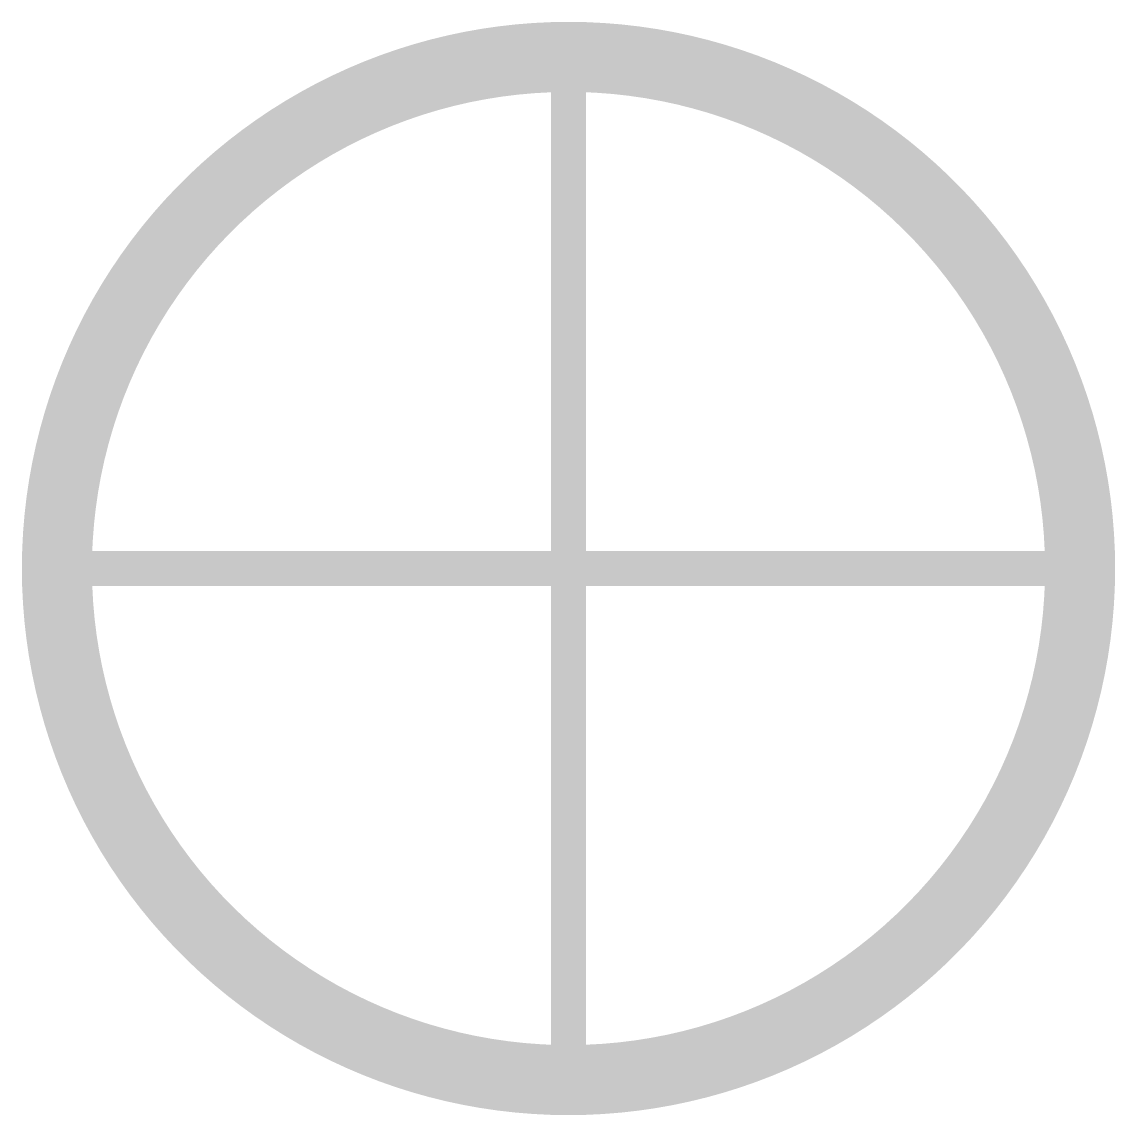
# Model space of a CAD drawing. Extents: x 295 to 953, y 10 to 290.
# Drawn here: x 514.339 to 518.301, y 113.513 to 117.476 of the extents above; entities that cross this region are included whole.
import ezdxf

# ---------------------------------------------------------------- set-up
doc = ezdxf.new("R2010")
doc.units = 0
doc.header["$LTSCALE"] = 5
doc.header["$MEASUREMENT"] = 0
doc.layers.get('0').update_dxf_attribs({"linetype": 'CONTINUOUS', "lineweight": 25})

msp = doc.modelspace()

# ---------------------------------------------------------------- linework, layer by layer
at = {"color": 7}
for points in [[(515.9449, 117.4398), (516.0019, 117.4499), (516.6952, 117.4398), (516.6392, 117.4499)], [(516.0019, 117.4499), (516.0074, 117.4508), (516.6392, 117.4499), (516.6326, 117.4508)], [(516.0074, 117.4508), (516.0648, 117.4591), (516.6326, 117.4508), (516.5764, 117.4591)], [(516.0648, 117.4591), (516.0702, 117.4598), (516.5764, 117.4591), (516.5696, 117.4598)], [(516.0702, 117.4598), (516.128, 117.4663), (516.5696, 117.4598), (516.5134, 117.4663)], [(516.128, 117.4663), (516.1332, 117.4669), (516.5134, 117.4663), (516.5063, 117.4669)], [(516.1332, 117.4669), (516.1916, 117.4714), (516.5063, 117.4669), (516.4501, 117.4714)], [(516.1916, 117.4714), (516.1965, 117.4718), (516.4501, 117.4714), (516.4423, 117.4718)], [(516.1965, 117.4718), (516.2557, 117.4746), (516.4423, 117.4718), (516.3868, 117.4746)], [(516.2557, 117.4746), (516.2599, 117.4748), (516.3868, 117.4746), (516.3757, 117.4748)], [(516.2599, 117.4748), (516.3233, 117.4757), (516.3757, 117.4748), (516.3233, 117.4757)], [(515.76, 117.3948), (515.8156, 117.4103), (516.8803, 117.3948), (516.8253, 117.4103)], [(515.8156, 117.4103), (515.8212, 117.4118), (516.8253, 117.4103), (516.8191, 117.4118)], [(515.8212, 117.4118), (515.8773, 117.4254), (516.8191, 117.4118), (516.7637, 117.4254)], [(515.8773, 117.4254), (515.8828, 117.4268), (516.7637, 117.4254), (516.7574, 117.4268)], [(515.8828, 117.4268), (515.9394, 117.4387), (516.7574, 117.4268), (516.7016, 117.4387)], [(515.9394, 117.4387), (515.9449, 117.4398), (516.7016, 117.4387), (516.6952, 117.4398)], [(515.6395, 117.3551), (515.694, 117.374), (517.0008, 117.3551), (516.9469, 117.374)], [(515.694, 117.374), (515.6995, 117.3759), (516.9469, 117.374), (516.9408, 117.3759)], [(515.6995, 117.3759), (515.7545, 117.3931), (516.9408, 117.3759), (516.8864, 117.3931)], [(515.7545, 117.3931), (515.76, 117.3948), (516.8864, 117.3931), (516.8803, 117.3948)], [(515.5218, 117.3077), (515.5749, 117.3301), (517.1185, 117.3077), (517.0659, 117.3301)], [(515.5749, 117.3301), (515.5803, 117.3323), (517.0659, 117.3301), (517.06, 117.3323)], [(515.5803, 117.3323), (515.6341, 117.353), (517.06, 117.3323), (517.0067, 117.353)], [(515.6341, 117.353), (515.6395, 117.3551), (517.0067, 117.353), (517.0008, 117.3551)], [(515.4642, 117.2812), (515.5165, 117.3052), (517.1762, 117.2812), (517.1243, 117.3052)], [(515.5165, 117.3052), (515.5218, 117.3077), (517.1243, 117.3052), (517.1185, 117.3077)], [(515.3516, 117.2227), (515.4022, 117.2501), (517.2888, 117.2227), (517.2385, 117.2501)], [(515.4022, 117.2501), (515.4074, 117.2529), (517.2385, 117.2501), (517.233, 117.2529)], [(515.4074, 117.2529), (515.4589, 117.2786), (517.233, 117.2529), (517.1818, 117.2786)], [(515.4589, 117.2786), (515.4642, 117.2812), (517.1818, 117.2786), (517.1762, 117.2812)], [(515.3209, 117.2049), (515.3334, 117.2121), (516.0798, 117.2049), (516.1386, 117.2121)], [(515.3334, 117.2121), (515.3423, 117.2173), (516.1386, 117.2121), (516.1976, 117.2173)], [(515.3423, 117.2173), (515.3478, 117.2205), (516.1976, 117.2173), (516.2568, 117.2205)], [(515.3478, 117.2205), (515.3516, 117.2227), (517.2929, 117.2205), (517.2888, 117.2227)], [(516.2568, 115.558), (516.2568, 117.2205), (516.3838, 115.558), (516.3838, 117.2205)], [(516.3999, 117.2198), (516.3838, 117.2205), (517.2943, 117.2198), (517.2929, 117.2205)], [(516.4223, 117.2187), (516.3999, 117.2198), (517.2961, 117.2187), (517.2943, 117.2198)], [(516.4814, 117.2142), (516.4223, 117.2187), (517.3038, 117.2142), (517.2961, 117.2187)], [(516.5403, 117.2076), (516.4814, 117.2142), (517.315, 117.2076), (517.3038, 117.2142)], [(515.2429, 117.1572), (515.2653, 117.1711), (515.8529, 117.1572), (515.9054, 117.1711)], [(515.2653, 117.1711), (515.2864, 117.1844), (515.9054, 117.1711), (515.9632, 117.1844)], [(515.2864, 117.1844), (515.2967, 117.1908), (515.9632, 117.1844), (515.9964, 117.1908)], [(515.2967, 117.1908), (515.305, 117.1956), (515.9964, 117.1908), (516.0213, 117.1956)], [(515.305, 117.1956), (515.3209, 117.2049), (516.0213, 117.1956), (516.0798, 117.2049)], [(516.5989, 117.1991), (516.5403, 117.2076), (517.3296, 117.1991), (517.315, 117.2076)], [(516.6572, 117.1885), (516.5989, 117.1991), (517.3476, 117.1885), (517.3296, 117.1991)], [(516.6611, 117.1877), (516.6572, 117.1885), (517.349, 117.1877), (517.3476, 117.1885)], [(516.7151, 117.176), (516.6611, 117.1877), (517.3676, 117.176), (517.349, 117.1877)], [(516.7725, 117.1614), (516.7151, 117.176), (517.3907, 117.1614), (517.3676, 117.176)], [(515.1903, 117.1218), (515.2155, 117.1388), (515.7418, 117.1218), (515.7915, 117.1388)], [(515.2155, 117.1388), (515.2411, 117.1559), (515.7915, 117.1388), (515.8482, 117.1559)], [(515.2411, 117.1559), (515.2429, 117.1572), (515.8482, 117.1559), (515.8529, 117.1572)], [(516.7986, 117.1539), (516.7725, 117.1614), (517.4027, 117.1539), (517.3907, 117.1614)], [(516.8294, 117.145), (516.7986, 117.1539), (517.4159, 117.145), (517.4027, 117.1539)], [(516.8857, 117.1265), (516.8294, 117.145), (517.4432, 117.1265), (517.4159, 117.145)], [(515.1387, 117.0848), (515.158, 117.0986), (515.647, 117.0848), (515.68, 117.0986)], [(515.158, 117.0986), (515.1872, 117.1196), (515.68, 117.0986), (515.7354, 117.1196)], [(515.1872, 117.1196), (515.1903, 117.1218), (515.7354, 117.1196), (515.7418, 117.1218)], [(516.908, 117.1184), (516.8857, 117.1265), (517.4553, 117.1184), (517.4432, 117.1265)], [(516.9414, 117.1062), (516.908, 117.1184), (517.4721, 117.1062), (517.4553, 117.1184)], [(516.9963, 117.0839), (516.9414, 117.1062), (517.5029, 117.0839), (517.4721, 117.1062)], [(515.0884, 117.0461), (515.0947, 117.051), (515.562, 117.0461), (515.5716, 117.051)], [(515.0947, 117.051), (515.1269, 117.0757), (515.5716, 117.051), (515.6254, 117.0757)], [(515.1269, 117.0757), (515.1387, 117.0848), (515.6254, 117.0757), (515.647, 117.0848)], [(517.0024, 117.0812), (516.9963, 117.0839), (517.5067, 117.0812), (517.5029, 117.0839)], [(517.0504, 117.0598), (517.0024, 117.0812), (517.5344, 117.0598), (517.5067, 117.0812)], [(517.0861, 117.0424), (517.0504, 117.0598), (517.5569, 117.0424), (517.5344, 117.0598)], [(515.0394, 117.0059), (515.0619, 117.0244), (515.4848, 117.0059), (515.5186, 117.0244)], [(515.0619, 117.0244), (515.0884, 117.0461), (515.5186, 117.0244), (515.562, 117.0461)], [(517.1036, 117.0339), (517.0861, 117.0424), (517.5672, 117.0339), (517.5569, 117.0424)], [(517.156, 117.0061), (517.1036, 117.0339), (517.6009, 117.0061), (517.5672, 117.0339)], [(514.9936, 116.9658), (515.028, 116.996), (515.4156, 116.9658), (515.4666, 116.996)], [(515.028, 116.996), (515.0394, 117.0059), (515.4666, 116.996), (515.4848, 117.0059)], [(517.1631, 117.002), (517.156, 117.0061), (517.6058, 117.002), (517.6009, 117.0061)], [(517.2073, 116.9765), (517.1631, 117.002), (517.6347, 116.9765), (517.6058, 117.002)], [(517.2338, 116.9601), (517.2073, 116.9765), (517.6534, 116.9601), (517.6347, 116.9765)], [(514.9452, 116.9208), (514.9593, 116.9339), (515.3466, 116.9208), (515.3657, 116.9339)], [(514.9593, 116.9339), (514.9916, 116.9641), (515.3657, 116.9339), (515.413, 116.9641)], [(514.9916, 116.9641), (514.9936, 116.9658), (515.413, 116.9641), (515.4156, 116.9658)], [(517.2576, 116.9452), (517.2338, 116.9601), (517.6692, 116.9452), (517.6534, 116.9601)], [(517.3003, 116.9166), (517.2576, 116.9452), (517.6997, 116.9166), (517.6692, 116.9452)], [(514.9003, 116.8761), (514.9247, 116.9004), (515.2841, 116.8761), (515.3169, 116.9004)], [(514.9247, 116.9004), (514.9452, 116.9208), (515.3169, 116.9004), (515.3466, 116.9208)], [(517.3068, 116.9123), (517.3003, 116.9166), (517.7041, 116.9123), (517.6997, 116.9166)], [(517.3548, 116.8776), (517.3068, 116.9123), (517.7387, 116.8776), (517.7041, 116.9123)], [(514.8568, 116.8299), (514.89, 116.8651), (515.2249, 116.8299), (515.2693, 116.8651)], [(514.89, 116.8651), (514.9003, 116.8761), (515.2693, 116.8651), (515.2841, 116.8761)], [(517.3624, 116.8717), (517.3548, 116.8776), (517.7445, 116.8717), (517.7387, 116.8776)], [(517.4017, 116.8413), (517.3624, 116.8717), (517.773, 116.8413), (517.7445, 116.8717)], [(514.8214, 116.7899), (514.8553, 116.8283), (515.1778, 116.7899), (515.2229, 116.8283)], [(514.8553, 116.8283), (514.8568, 116.8299), (515.2229, 116.8283), (515.2249, 116.8299)], [(517.4208, 116.8254), (517.4017, 116.8413), (517.7879, 116.8254), (517.773, 116.8413)], [(517.4472, 116.8034), (517.4208, 116.8254), (517.8072, 116.8034), (517.7879, 116.8254)], [(514.7879, 116.7499), (514.8148, 116.7823), (515.1341, 116.7499), (515.1696, 116.7823)], [(514.8148, 116.7823), (514.8214, 116.7899), (515.1696, 116.7823), (515.1778, 116.7899)], [(517.476, 116.7777), (517.4472, 116.8034), (517.8297, 116.7777), (517.8072, 116.8034)], [(517.4914, 116.764), (517.476, 116.7777), (517.8411, 116.764), (517.8297, 116.7777)], [(514.7549, 116.7085), (514.7743, 116.7335), (515.0917, 116.7085), (515.1172, 116.7335)], [(514.7743, 116.7335), (514.7879, 116.7499), (515.1172, 116.7335), (515.1341, 116.7499)], [(517.5284, 116.7287), (517.4914, 116.764), (517.8701, 116.7287), (517.8411, 116.764)], [(514.7354, 116.6833), (514.7549, 116.7085), (515.0677, 116.6833), (515.0917, 116.7085)], [(517.5343, 116.7231), (517.5284, 116.7287), (517.8744, 116.7231), (517.8701, 116.7287)], [(517.5757, 116.6807), (517.5343, 116.7231), (517.9071, 116.6807), (517.8744, 116.7231)], [(514.6982, 116.632), (514.7226, 116.6656), (515.0208, 116.632), (515.0508, 116.6656)], [(514.7226, 116.6656), (514.7354, 116.6833), (515.0508, 116.6656), (515.0677, 116.6833)], [(517.5778, 116.6785), (517.5757, 116.6807), (517.9088, 116.6785), (517.9071, 116.6807)], [(517.6156, 116.637), (517.5778, 116.6785), (517.9387, 116.637), (517.9088, 116.6785)], [(514.6626, 116.5794), (514.691, 116.6214), (514.9765, 116.5794), (515.0114, 116.6214)], [(514.691, 116.6214), (514.6982, 116.632), (515.0114, 116.6214), (515.0208, 116.632)], [(517.6241, 116.627), (517.6156, 116.637), (517.9459, 116.627), (517.9387, 116.637)], [(517.6541, 116.5919), (517.6241, 116.627), (517.9695, 116.5919), (517.9459, 116.627)], [(514.6307, 116.529), (514.6603, 116.5759), (514.9372, 116.529), (514.9735, 116.5759)], [(514.6603, 116.5759), (514.6626, 116.5794), (514.9735, 116.5759), (514.9765, 116.5794)], [(517.668, 116.5744), (517.6541, 116.5919), (517.9813, 116.5744), (517.9695, 116.5919)], [(517.6909, 116.5455), (517.668, 116.5744), (517.9994, 116.5455), (517.9813, 116.5744)], [(517.7093, 116.5206), (517.6909, 116.5455), (518.015, 116.5206), (517.9994, 116.5455)], [(514.6023, 116.481), (514.6287, 116.5258), (514.9025, 116.481), (514.9349, 116.5258)], [(514.6287, 116.5258), (514.6307, 116.529), (514.9349, 116.5258), (514.9372, 116.529)], [(517.7261, 116.4979), (517.7093, 116.5206), (518.0283, 116.4979), (518.015, 116.5206)], [(517.7482, 116.4659), (517.7261, 116.4979), (518.047, 116.4659), (518.0283, 116.4979)], [(514.5751, 116.4318), (514.5965, 116.4711), (514.8695, 116.4318), (514.8959, 116.4711)], [(514.5965, 116.4711), (514.6023, 116.481), (514.8959, 116.4711), (514.9025, 116.481)], [(517.7597, 116.4491), (517.7482, 116.4659), (518.0561, 116.4491), (518.047, 116.4659)], [(514.549, 116.3815), (514.5661, 116.4154), (514.8383, 116.3815), (514.8593, 116.4154)], [(514.5661, 116.4154), (514.5751, 116.4318), (514.8593, 116.4154), (514.8695, 116.4318)], [(517.7847, 116.4101), (517.7597, 116.4491), (518.0773, 116.4101), (518.0561, 116.4491)], [(514.5375, 116.3588), (514.549, 116.3815), (514.8252, 116.3588), (514.8383, 116.3815)], [(517.7916, 116.3992), (517.7847, 116.4101), (518.0827, 116.3992), (518.0773, 116.4101)], [(517.8187, 116.3533), (517.7916, 116.3992), (518.1057, 116.3533), (518.0827, 116.3992)], [(514.5242, 116.3302), (514.5375, 116.3588), (514.8087, 116.3302), (514.8252, 116.3588)], [(517.8218, 116.3482), (517.8187, 116.3533), (518.108, 116.3482), (518.1057, 116.3533)], [(517.8502, 116.2962), (517.8218, 116.3482), (518.132, 116.2962), (518.108, 116.3482)], [(514.5008, 116.2778), (514.5108, 116.3012), (514.7809, 116.2778), (514.7934, 116.3012)], [(514.5108, 116.3012), (514.5242, 116.3302), (514.7934, 116.3012), (514.8087, 116.3302)], [(514.4859, 116.2429), (514.5008, 116.2778), (514.7639, 116.2429), (514.7809, 116.2778)], [(517.8504, 116.2957), (517.8502, 116.2962), (518.1323, 116.2957), (518.132, 116.2962)], [(517.8768, 116.2432), (517.8504, 116.2957), (518.1545, 116.2432), (518.1323, 116.2957)], [(514.4629, 116.1838), (514.4788, 116.2246), (514.7368, 116.1838), (514.755, 116.2246)], [(514.4788, 116.2246), (514.4859, 116.2429), (514.755, 116.2246), (514.7639, 116.2429)], [(517.8795, 116.2373), (517.8768, 116.2432), (518.157, 116.2373), (518.1545, 116.2432)], [(517.9015, 116.1894), (517.8795, 116.2373), (518.1755, 116.1894), (518.157, 116.2373)], [(514.4582, 116.1705), (514.4629, 116.1838), (514.7309, 116.1705), (514.7368, 116.1838)], [(517.9063, 116.1781), (517.9015, 116.1894), (518.1798, 116.1781), (518.1755, 116.1894)], [(517.9244, 116.1348), (517.9063, 116.1781), (518.195, 116.1348), (518.1798, 116.1781)], [(514.4417, 116.1239), (514.4582, 116.1705), (514.712, 116.1239), (514.7309, 116.1705)], [(514.4226, 116.0635), (514.4391, 116.1156), (514.6896, 116.0635), (514.7086, 116.1156)], [(514.4391, 116.1156), (514.4417, 116.1239), (514.7086, 116.1156), (514.712, 116.1239)], [(517.9307, 116.1182), (517.9244, 116.1348), (518.2008, 116.1182), (518.195, 116.1348)], [(517.9454, 116.0794), (517.9307, 116.1182), (518.2129, 116.0794), (518.2008, 116.1182)], [(514.4057, 116.0036), (514.4216, 116.0599), (514.6698, 116.0036), (514.6883, 116.0599)], [(514.4216, 116.0599), (514.4226, 116.0635), (514.6883, 116.0599), (514.6896, 116.0635)], [(517.9528, 116.0577), (517.9454, 116.0794), (518.2198, 116.0577), (518.2129, 116.0794)], [(517.9645, 116.0233), (517.9528, 116.0577), (518.2294, 116.0233), (518.2198, 116.0577)], [(517.9727, 115.9966), (517.9645, 116.0233), (518.2368, 115.9966), (518.2294, 116.0233)], [(514.3915, 115.9467), (514.4053, 116.0024), (514.6534, 115.9467), (514.6695, 116.0024)], [(514.4053, 116.0024), (514.4057, 116.0036), (514.6695, 116.0024), (514.6698, 116.0036)], [(517.9817, 115.9666), (517.9727, 115.9966), (518.2442, 115.9666), (518.2368, 115.9966)], [(514.379, 115.8893), (514.39, 115.9408), (514.6388, 115.8893), (514.6519, 115.9408)], [(514.39, 115.9408), (514.3915, 115.9467), (514.6519, 115.9408), (514.6534, 115.9467)], [(517.9901, 115.9349), (517.9817, 115.9666), (518.2519, 115.9349), (518.2442, 115.9666)], [(517.9969, 115.9094), (517.9901, 115.9349), (518.2573, 115.9094), (518.2519, 115.9349)], [(518.0053, 115.8729), (517.9969, 115.9094), (518.265, 115.8729), (518.2573, 115.9094)], [(514.3681, 115.8314), (514.3767, 115.8788), (514.6263, 115.8314), (514.6365, 115.8788)], [(514.3767, 115.8788), (514.379, 115.8893), (514.6365, 115.8788), (514.6388, 115.8893)], [(518.0102, 115.8516), (518.0053, 115.8729), (518.2688, 115.8516), (518.265, 115.8729)], [(514.3654, 115.8164), (514.3681, 115.8314), (514.6235, 115.8164), (514.6263, 115.8314)], [(518.0181, 115.8104), (518.0102, 115.8516), (518.2761, 115.8104), (518.2688, 115.8516)], [(514.359, 115.7731), (514.3654, 115.8164), (514.6157, 115.7731), (514.6235, 115.8164)], [(518.0214, 115.7935), (518.0181, 115.8104), (518.2786, 115.7935), (518.2761, 115.8104)], [(518.0287, 115.7476), (518.0214, 115.7935), (518.2853, 115.7476), (518.2786, 115.7935)], [(514.3516, 115.7145), (514.3561, 115.7536), (514.6072, 115.7145), (514.6129, 115.7536)], [(514.3561, 115.7536), (514.359, 115.7731), (514.6129, 115.7536), (514.6157, 115.7731)], [(518.0307, 115.735), (518.0287, 115.7476), (518.2867, 115.735), (518.2853, 115.7476)], [(514.3488, 115.6906), (514.3516, 115.7145), (514.6045, 115.6906), (514.6072, 115.7145)], [(518.0369, 115.6846), (518.0307, 115.735), (518.2924, 115.6846), (518.2867, 115.735)], [(514.3459, 115.6556), (514.3488, 115.6906), (514.6006, 115.6556), (514.6045, 115.6906)], [(518.0379, 115.6762), (518.0369, 115.6846), (518.293, 115.6762), (518.2924, 115.6846)], [(518.0428, 115.6213), (518.0379, 115.6762), (518.2974, 115.6213), (518.293, 115.6762)], [(514.342, 115.5965), (514.3436, 115.6273), (514.5961, 115.5965), (514.5985, 115.6273)], [(514.3436, 115.6273), (514.3459, 115.6556), (514.5985, 115.6273), (514.6006, 115.6556)], [(514.3403, 115.564), (514.342, 115.5965), (514.5945, 115.564), (514.5961, 115.5965)], [(518.0431, 115.6172), (518.0428, 115.6213), (518.2976, 115.6172), (518.2974, 115.6213)], [(518.0463, 115.558), (518.0431, 115.6172), (518.3005, 115.558), (518.2976, 115.6172)], [(514.3391, 115.4945), (514.3402, 115.5579), (518.3015, 115.4945), (518.3005, 115.5579)], [(514.3402, 115.558), (514.3403, 115.564), (514.5943, 115.558), (514.5945, 115.564)], [(514.3402, 115.5579), (514.3402, 115.558), (518.3005, 115.5579), (518.3005, 115.558)], [(514.3401, 115.4311), (514.3391, 115.4945), (518.3004, 115.4311), (518.3015, 115.4945)], [(514.3401, 115.431), (514.3401, 115.4311), (518.3004, 115.431), (518.3004, 115.4311)], [(514.343, 115.3718), (514.3401, 115.431), (514.5975, 115.3718), (514.5943, 115.431)], [(516.2568, 113.7685), (516.2568, 115.431), (516.3838, 113.7685), (516.3838, 115.431)], [(518.0445, 115.3925), (518.046, 115.425), (518.2986, 115.3925), (518.3003, 115.425)], [(518.046, 115.425), (518.0463, 115.431), (518.3003, 115.425), (518.3004, 115.431)], [(518.0421, 115.3617), (518.0445, 115.3925), (518.297, 115.3617), (518.2986, 115.3925)], [(514.3432, 115.3677), (514.343, 115.3718), (514.5978, 115.3677), (514.5975, 115.3718)], [(514.3476, 115.3128), (514.3432, 115.3677), (514.6027, 115.3128), (514.5978, 115.3677)], [(518.04, 115.3334), (518.0421, 115.3617), (518.2947, 115.3334), (518.297, 115.3617)], [(514.3482, 115.3044), (514.3476, 115.3128), (514.6037, 115.3044), (514.6027, 115.3128)], [(518.0361, 115.2984), (518.04, 115.3334), (518.2918, 115.2984), (518.2947, 115.3334)], [(514.3539, 115.254), (514.3482, 115.3044), (514.6099, 115.254), (514.6037, 115.3044)], [(518.0277, 115.2354), (518.0334, 115.2745), (518.2845, 115.2354), (518.289, 115.2745)], [(518.0334, 115.2745), (518.0361, 115.2984), (518.289, 115.2745), (518.2918, 115.2984)], [(514.3553, 115.2414), (514.3539, 115.254), (514.6119, 115.2414), (514.6099, 115.254)], [(514.362, 115.1955), (514.3553, 115.2414), (514.6192, 115.1955), (514.6119, 115.2414)], [(518.0249, 115.2159), (518.0277, 115.2354), (518.2816, 115.2159), (518.2845, 115.2354)], [(514.3644, 115.1786), (514.362, 115.1955), (514.6224, 115.1786), (514.6192, 115.1955)], [(518.017, 115.1726), (518.0249, 115.2159), (518.2752, 115.1726), (518.2816, 115.2159)], [(514.3718, 115.1374), (514.3644, 115.1786), (514.6304, 115.1374), (514.6224, 115.1786)], [(518.004, 115.1102), (518.0143, 115.1576), (518.2639, 115.1102), (518.2724, 115.1576)], [(518.0143, 115.1576), (518.017, 115.1726), (518.2724, 115.1576), (518.2752, 115.1726)], [(514.3756, 115.1161), (514.3718, 115.1374), (514.6353, 115.1161), (514.6304, 115.1374)], [(514.3833, 115.0796), (514.3756, 115.1161), (514.6437, 115.0796), (514.6353, 115.1161)], [(518.0018, 115.0997), (518.004, 115.1102), (518.2616, 115.0997), (518.2639, 115.1102)], [(514.3887, 115.0541), (514.3833, 115.0796), (514.6505, 115.0541), (514.6437, 115.0796)], [(517.9887, 115.0482), (518.0018, 115.0997), (518.2506, 115.0482), (518.2616, 115.0997)], [(514.3964, 115.0224), (514.3887, 115.0541), (514.6589, 115.0224), (514.6505, 115.0541)], [(517.9711, 114.9866), (517.9872, 115.0423), (518.2353, 114.9866), (518.2491, 115.0423)], [(517.9872, 115.0423), (517.9887, 115.0482), (518.2491, 115.0423), (518.2506, 115.0482)], [(514.4038, 114.9924), (514.3964, 115.0224), (514.6679, 114.9924), (514.6589, 115.0224)], [(514.4112, 114.9657), (514.4038, 114.9924), (514.676, 114.9657), (514.6679, 114.9924)], [(514.4208, 114.9313), (514.4112, 114.9657), (514.6877, 114.9313), (514.676, 114.9657)], [(517.9523, 114.9291), (517.9707, 114.9854), (518.219, 114.9291), (518.2349, 114.9854)], [(517.9707, 114.9854), (517.9711, 114.9866), (518.2349, 114.9854), (518.2353, 114.9866)], [(514.4276, 114.9096), (514.4208, 114.9313), (514.6951, 114.9096), (514.6877, 114.9313)], [(517.932, 114.8734), (517.951, 114.9255), (518.2015, 114.8734), (518.218, 114.9255)], [(517.951, 114.9255), (517.9523, 114.9291), (518.218, 114.9255), (518.219, 114.9291)], [(514.4398, 114.8708), (514.4276, 114.9096), (514.7099, 114.8708), (514.6951, 114.9096)], [(514.4456, 114.8542), (514.4398, 114.8708), (514.7162, 114.8542), (514.7099, 114.8708)], [(517.9286, 114.8651), (517.932, 114.8734), (518.1988, 114.8651), (518.2015, 114.8734)], [(514.4608, 114.8109), (514.4456, 114.8542), (514.7343, 114.8109), (514.7162, 114.8542)], [(517.9097, 114.8185), (517.9286, 114.8651), (518.1824, 114.8185), (518.1988, 114.8651)], [(514.4651, 114.7996), (514.4608, 114.8109), (514.7391, 114.7996), (514.7343, 114.8109)], [(514.4836, 114.7517), (514.4651, 114.7996), (514.7611, 114.7517), (514.7391, 114.7996)], [(517.8856, 114.7644), (517.9038, 114.8052), (518.1618, 114.7644), (518.1777, 114.8052)], [(517.9038, 114.8052), (517.9097, 114.8185), (518.1777, 114.8052), (518.1824, 114.8185)], [(514.4861, 114.7458), (514.4836, 114.7517), (514.7638, 114.7458), (514.7611, 114.7517)], [(517.8767, 114.7461), (517.8856, 114.7644), (518.1547, 114.7461), (518.1618, 114.7644)], [(514.5083, 114.6933), (514.4861, 114.7458), (514.7902, 114.6933), (514.7638, 114.7458)], [(517.8596, 114.7112), (517.8767, 114.7461), (518.1398, 114.7112), (518.1547, 114.7461)], [(514.5085, 114.6928), (514.5083, 114.6933), (514.7904, 114.6928), (514.7902, 114.6933)], [(514.5325, 114.6408), (514.5085, 114.6928), (514.8188, 114.6408), (514.7904, 114.6928)], [(517.8319, 114.6588), (517.8472, 114.6878), (518.1163, 114.6588), (518.1298, 114.6878)], [(517.8472, 114.6878), (517.8596, 114.7112), (518.1298, 114.6878), (518.1398, 114.7112)], [(514.5349, 114.6357), (514.5325, 114.6408), (514.8219, 114.6357), (514.8188, 114.6408)], [(514.5579, 114.5898), (514.5349, 114.6357), (514.849, 114.5898), (514.8219, 114.6357)], [(517.8154, 114.6302), (517.8319, 114.6588), (518.103, 114.6302), (518.1163, 114.6588)], [(517.7812, 114.5736), (517.8023, 114.6075), (518.0745, 114.5736), (518.0916, 114.6075)], [(517.8023, 114.6075), (517.8154, 114.6302), (518.0916, 114.6075), (518.103, 114.6302)], [(514.5633, 114.5789), (514.5579, 114.5898), (514.8559, 114.5789), (514.849, 114.5898)], [(514.5845, 114.5399), (514.5633, 114.5789), (514.8809, 114.5399), (514.8559, 114.5789)], [(517.7447, 114.5179), (517.771, 114.5572), (518.0441, 114.5179), (518.0655, 114.5572)], [(517.771, 114.5572), (517.7812, 114.5736), (518.0655, 114.5572), (518.0745, 114.5736)], [(514.5936, 114.5232), (514.5845, 114.5399), (514.8924, 114.5232), (514.8809, 114.5399)], [(514.6123, 114.4911), (514.5936, 114.5232), (514.9144, 114.4911), (514.8924, 114.5232)], [(517.738, 114.508), (517.7447, 114.5179), (518.0382, 114.508), (518.0441, 114.5179)], [(514.6255, 114.4684), (514.6123, 114.4911), (514.9313, 114.4684), (514.9144, 114.4911)], [(517.7057, 114.4632), (517.738, 114.508), (518.0119, 114.4632), (518.0382, 114.508)], [(514.6412, 114.4435), (514.6255, 114.4684), (514.9497, 114.4435), (514.9313, 114.4684)], [(514.6593, 114.4146), (514.6412, 114.4435), (514.9726, 114.4146), (514.9497, 114.4435)], [(517.6671, 114.4131), (517.7034, 114.46), (517.9803, 114.4131), (518.0099, 114.46)], [(517.7034, 114.46), (517.7057, 114.4632), (518.0099, 114.46), (518.0119, 114.4632)], [(514.6711, 114.3971), (514.6593, 114.4146), (514.9865, 114.3971), (514.9726, 114.4146)], [(514.6947, 114.362), (514.6711, 114.3971), (515.0164, 114.362), (514.9865, 114.3971)], [(517.6292, 114.3676), (517.6641, 114.4096), (517.9496, 114.3676), (517.978, 114.4096)], [(517.6641, 114.4096), (517.6671, 114.4131), (517.978, 114.4096), (517.9803, 114.4131)], [(514.7019, 114.352), (514.6947, 114.362), (515.0249, 114.352), (515.0164, 114.362)], [(517.5898, 114.3234), (517.6198, 114.357), (517.918, 114.3234), (517.9424, 114.357)], [(517.6198, 114.357), (517.6292, 114.3676), (517.9424, 114.357), (517.9496, 114.3676)], [(514.7318, 114.3105), (514.7019, 114.352), (515.0628, 114.3105), (515.0249, 114.352)], [(517.5729, 114.3057), (517.5898, 114.3234), (517.9052, 114.3057), (517.918, 114.3234)], [(514.7335, 114.3083), (514.7318, 114.3105), (515.0649, 114.3083), (515.0628, 114.3105)], [(514.7662, 114.2659), (514.7335, 114.3083), (515.1063, 114.2659), (515.0649, 114.3083)], [(517.5234, 114.2555), (517.5489, 114.2805), (517.8663, 114.2555), (517.8857, 114.2805)], [(517.5489, 114.2805), (517.5729, 114.3057), (517.8857, 114.2805), (517.9052, 114.3057)], [(514.7705, 114.2603), (514.7662, 114.2659), (515.1122, 114.2603), (515.1063, 114.2659)], [(514.7995, 114.225), (514.7705, 114.2603), (515.1492, 114.225), (515.1122, 114.2603)], [(517.471, 114.2067), (517.5065, 114.2391), (517.8258, 114.2067), (517.8527, 114.2391)], [(517.5065, 114.2391), (517.5234, 114.2555), (517.8527, 114.2391), (517.8663, 114.2555)], [(514.8108, 114.2113), (514.7995, 114.225), (515.1646, 114.2113), (515.1492, 114.225)], [(514.8334, 114.1856), (514.8108, 114.2113), (515.1934, 114.1856), (515.1646, 114.2113)], [(517.4177, 114.1607), (517.4628, 114.1991), (517.7852, 114.1607), (517.8192, 114.1991)], [(517.4628, 114.1991), (517.471, 114.2067), (517.8192, 114.1991), (517.8258, 114.2067)], [(514.8527, 114.1636), (514.8334, 114.1856), (515.2198, 114.1636), (515.1934, 114.1856)], [(514.8676, 114.1477), (514.8527, 114.1636), (515.2389, 114.1477), (515.2198, 114.1636)], [(517.3713, 114.1239), (517.4157, 114.1591), (517.7506, 114.1239), (517.7838, 114.1591)], [(517.4157, 114.1591), (517.4177, 114.1607), (517.7838, 114.1591), (517.7852, 114.1607)], [(514.8961, 114.1173), (514.8676, 114.1477), (515.2782, 114.1173), (515.2389, 114.1477)], [(514.9019, 114.1114), (514.8961, 114.1173), (515.2857, 114.1114), (515.2782, 114.1173)], [(517.3565, 114.1129), (517.3713, 114.1239), (517.7403, 114.1129), (517.7506, 114.1239)], [(514.9365, 114.0768), (514.9019, 114.1114), (515.3338, 114.0768), (515.2857, 114.1114)], [(517.2939, 114.0682), (517.3237, 114.0886), (517.6953, 114.0682), (517.7159, 114.0886)], [(517.3237, 114.0886), (517.3565, 114.1129), (517.7159, 114.0886), (517.7403, 114.1129)], [(514.9409, 114.0724), (514.9365, 114.0768), (515.3403, 114.0724), (515.3338, 114.0768)], [(514.9714, 114.0438), (514.9409, 114.0724), (515.383, 114.0438), (515.3403, 114.0724)], [(514.9871, 114.0289), (514.9714, 114.0438), (515.4068, 114.0289), (515.383, 114.0438)], [(517.2276, 114.0249), (517.2749, 114.0551), (517.649, 114.0249), (517.6813, 114.0551)], [(517.2749, 114.0551), (517.2939, 114.0682), (517.6813, 114.0551), (517.6953, 114.0682)], [(515.0059, 114.0125), (514.9871, 114.0289), (515.4333, 114.0125), (515.4068, 114.0289)], [(515.0348, 113.987), (515.0059, 114.0125), (515.4775, 113.987), (515.4333, 114.0125)], [(517.174, 113.993), (517.225, 114.0232), (517.6126, 113.993), (517.647, 114.0232)], [(517.225, 114.0232), (517.2276, 114.0249), (517.647, 114.0232), (517.649, 114.0249)], [(515.0397, 113.9829), (515.0348, 113.987), (515.4846, 113.9829), (515.4775, 113.987)], [(515.0733, 113.9551), (515.0397, 113.9829), (515.537, 113.9551), (515.4846, 113.9829)], [(517.0786, 113.9429), (517.122, 113.9646), (517.5522, 113.9429), (517.5787, 113.9646)], [(517.122, 113.9646), (517.1558, 113.9831), (517.5787, 113.9646), (517.6012, 113.9831)], [(517.1558, 113.9831), (517.174, 113.993), (517.6012, 113.9831), (517.6126, 113.993)], [(515.0837, 113.9466), (515.0733, 113.9551), (515.5545, 113.9466), (515.537, 113.9551)], [(515.1062, 113.9292), (515.0837, 113.9466), (515.5902, 113.9292), (515.5545, 113.9466)], [(515.1339, 113.9078), (515.1062, 113.9292), (515.6382, 113.9078), (515.5902, 113.9292)], [(517.0152, 113.9133), (517.069, 113.938), (517.5137, 113.9133), (517.5459, 113.938)], [(517.069, 113.938), (517.0786, 113.9429), (517.5459, 113.938), (517.5522, 113.9429)], [(515.1377, 113.9051), (515.1339, 113.9078), (515.6443, 113.9051), (515.6382, 113.9078)], [(515.1684, 113.8828), (515.1377, 113.9051), (515.6992, 113.8828), (515.6443, 113.9051)], [(515.1853, 113.8706), (515.1684, 113.8828), (515.7326, 113.8706), (515.6992, 113.8828)], [(516.9052, 113.8694), (516.9606, 113.8904), (517.4534, 113.8694), (517.4826, 113.8904)], [(516.9606, 113.8904), (516.9936, 113.9042), (517.4826, 113.8904), (517.5019, 113.9042)], [(516.9936, 113.9042), (517.0152, 113.9133), (517.5019, 113.9042), (517.5137, 113.9133)], [(515.1974, 113.8625), (515.1853, 113.8706), (515.7549, 113.8625), (515.7326, 113.8706)], [(515.2247, 113.844), (515.1974, 113.8625), (515.8112, 113.844), (515.7549, 113.8625)], [(515.2379, 113.8351), (515.2247, 113.844), (515.842, 113.8351), (515.8112, 113.844)], [(516.7924, 113.8331), (516.8491, 113.8503), (517.3995, 113.8331), (517.4251, 113.8503)], [(516.8491, 113.8503), (516.8988, 113.8672), (517.4251, 113.8503), (517.4503, 113.8672)], [(516.8988, 113.8672), (516.9052, 113.8694), (517.4503, 113.8672), (517.4534, 113.8694)], [(515.2499, 113.8276), (515.2379, 113.8351), (515.8681, 113.8276), (515.842, 113.8351)], [(515.273, 113.813), (515.2499, 113.8276), (515.9255, 113.813), (515.8681, 113.8276)], [(515.2916, 113.8013), (515.273, 113.813), (515.9795, 113.8013), (515.9255, 113.813)], [(515.293, 113.8005), (515.2916, 113.8013), (515.9834, 113.8005), (515.9795, 113.8013)], [(515.311, 113.7899), (515.293, 113.8005), (516.0417, 113.7899), (515.9834, 113.8005)], [(516.6441, 113.7982), (516.6774, 113.8046), (517.3439, 113.7982), (517.3542, 113.8046)], [(516.6774, 113.8046), (516.7352, 113.8179), (517.3542, 113.8046), (517.3753, 113.8179)], [(516.7352, 113.8179), (516.7877, 113.8318), (517.3753, 113.8179), (517.3976, 113.8318)], [(516.7877, 113.8318), (516.7924, 113.8331), (517.3976, 113.8318), (517.3995, 113.8331)], [(515.3256, 113.7814), (515.311, 113.7899), (516.1003, 113.7814), (516.0417, 113.7899)], [(515.3368, 113.7748), (515.3256, 113.7814), (516.1592, 113.7748), (516.1003, 113.7814)], [(515.3445, 113.7703), (515.3368, 113.7748), (516.2182, 113.7703), (516.1592, 113.7748)], [(515.3463, 113.7692), (515.3445, 113.7703), (516.2407, 113.7692), (516.2182, 113.7703)], [(515.3477, 113.7685), (515.3463, 113.7692), (516.2568, 113.7685), (516.2407, 113.7692)], [(515.3518, 113.7663), (515.3477, 113.7685), (517.289, 113.7663), (517.2928, 113.7685)], [(515.4021, 113.7389), (515.3518, 113.7663), (517.2383, 113.7389), (517.289, 113.7663)], [(516.3838, 113.7685), (516.4429, 113.7717), (517.2928, 113.7685), (517.2983, 113.7717)], [(516.4429, 113.7717), (516.502, 113.7769), (517.2983, 113.7717), (517.3072, 113.7769)], [(516.502, 113.7769), (516.5608, 113.7841), (517.3072, 113.7769), (517.3197, 113.7841)], [(516.5608, 113.7841), (516.6193, 113.7934), (517.3197, 113.7841), (517.3356, 113.7934)], [(516.6193, 113.7934), (516.6441, 113.7982), (517.3356, 113.7934), (517.3439, 113.7982)], [(515.4076, 113.7362), (515.4021, 113.7389), (517.2332, 113.7362), (517.2383, 113.7389)], [(515.4587, 113.7104), (515.4076, 113.7362), (517.1817, 113.7104), (517.2332, 113.7362)], [(515.4644, 113.7078), (515.4587, 113.7104), (517.1764, 113.7078), (517.1817, 113.7104)], [(515.5163, 113.6838), (515.4644, 113.7078), (517.1241, 113.6838), (517.1764, 113.7078)], [(515.5221, 113.6813), (515.5163, 113.6838), (517.1188, 113.6813), (517.1241, 113.6838)], [(515.5747, 113.659), (515.5221, 113.6813), (517.0657, 113.659), (517.1188, 113.6813)], [(515.5805, 113.6567), (515.5747, 113.659), (517.0603, 113.6567), (517.0657, 113.659)], [(515.6339, 113.636), (515.5805, 113.6567), (517.0065, 113.636), (517.0603, 113.6567)], [(515.6398, 113.6339), (515.6339, 113.636), (517.0011, 113.6339), (517.0065, 113.636)], [(515.6937, 113.615), (515.6398, 113.6339), (516.9466, 113.615), (517.0011, 113.6339)], [(515.6997, 113.6131), (515.6937, 113.615), (516.9411, 113.6131), (516.9466, 113.615)], [(515.7542, 113.5959), (515.6997, 113.6131), (516.8861, 113.5959), (516.9411, 113.6131)], [(515.7603, 113.5942), (515.7542, 113.5959), (516.8806, 113.5942), (516.8861, 113.5959)], [(515.8153, 113.5787), (515.7603, 113.5942), (516.8249, 113.5787), (516.8806, 113.5942)], [(515.8215, 113.5772), (515.8153, 113.5787), (516.8194, 113.5772), (516.8249, 113.5787)], [(515.8769, 113.5636), (515.8215, 113.5772), (516.7633, 113.5636), (516.8194, 113.5772)], [(515.8832, 113.5622), (515.8769, 113.5636), (516.7578, 113.5622), (516.7633, 113.5636)], [(515.939, 113.5503), (515.8832, 113.5622), (516.7012, 113.5503), (516.7578, 113.5622)], [(515.9454, 113.5492), (515.939, 113.5503), (516.6957, 113.5492), (516.7012, 113.5503)], [(516.0014, 113.5391), (515.9454, 113.5492), (516.6387, 113.5391), (516.6957, 113.5492)], [(516.008, 113.5382), (516.0014, 113.5391), (516.6332, 113.5382), (516.6387, 113.5391)], [(516.0642, 113.5299), (516.008, 113.5382), (516.5758, 113.5299), (516.6332, 113.5382)], [(516.071, 113.5292), (516.0642, 113.5299), (516.5704, 113.5292), (516.5758, 113.5299)], [(516.1272, 113.5227), (516.071, 113.5292), (516.5126, 113.5227), (516.5704, 113.5292)], [(516.1343, 113.5222), (516.1272, 113.5227), (516.5073, 113.5222), (516.5126, 113.5227)], [(516.1905, 113.5176), (516.1343, 113.5222), (516.449, 113.5176), (516.5073, 113.5222)], [(516.1983, 113.5172), (516.1905, 113.5176), (516.4441, 113.5172), (516.449, 113.5176)], [(516.2538, 113.5144), (516.1983, 113.5172), (516.3849, 113.5144), (516.4441, 113.5172)], [(516.2649, 113.5142), (516.2538, 113.5144), (516.3807, 113.5142), (516.3849, 113.5144)], [(516.3173, 113.5133), (516.2649, 113.5142), (516.3173, 113.5133), (516.3807, 113.5142)]]:
    msp.add_solid(points, dxfattribs=at)

doc.saveas('drawing.dxf')
